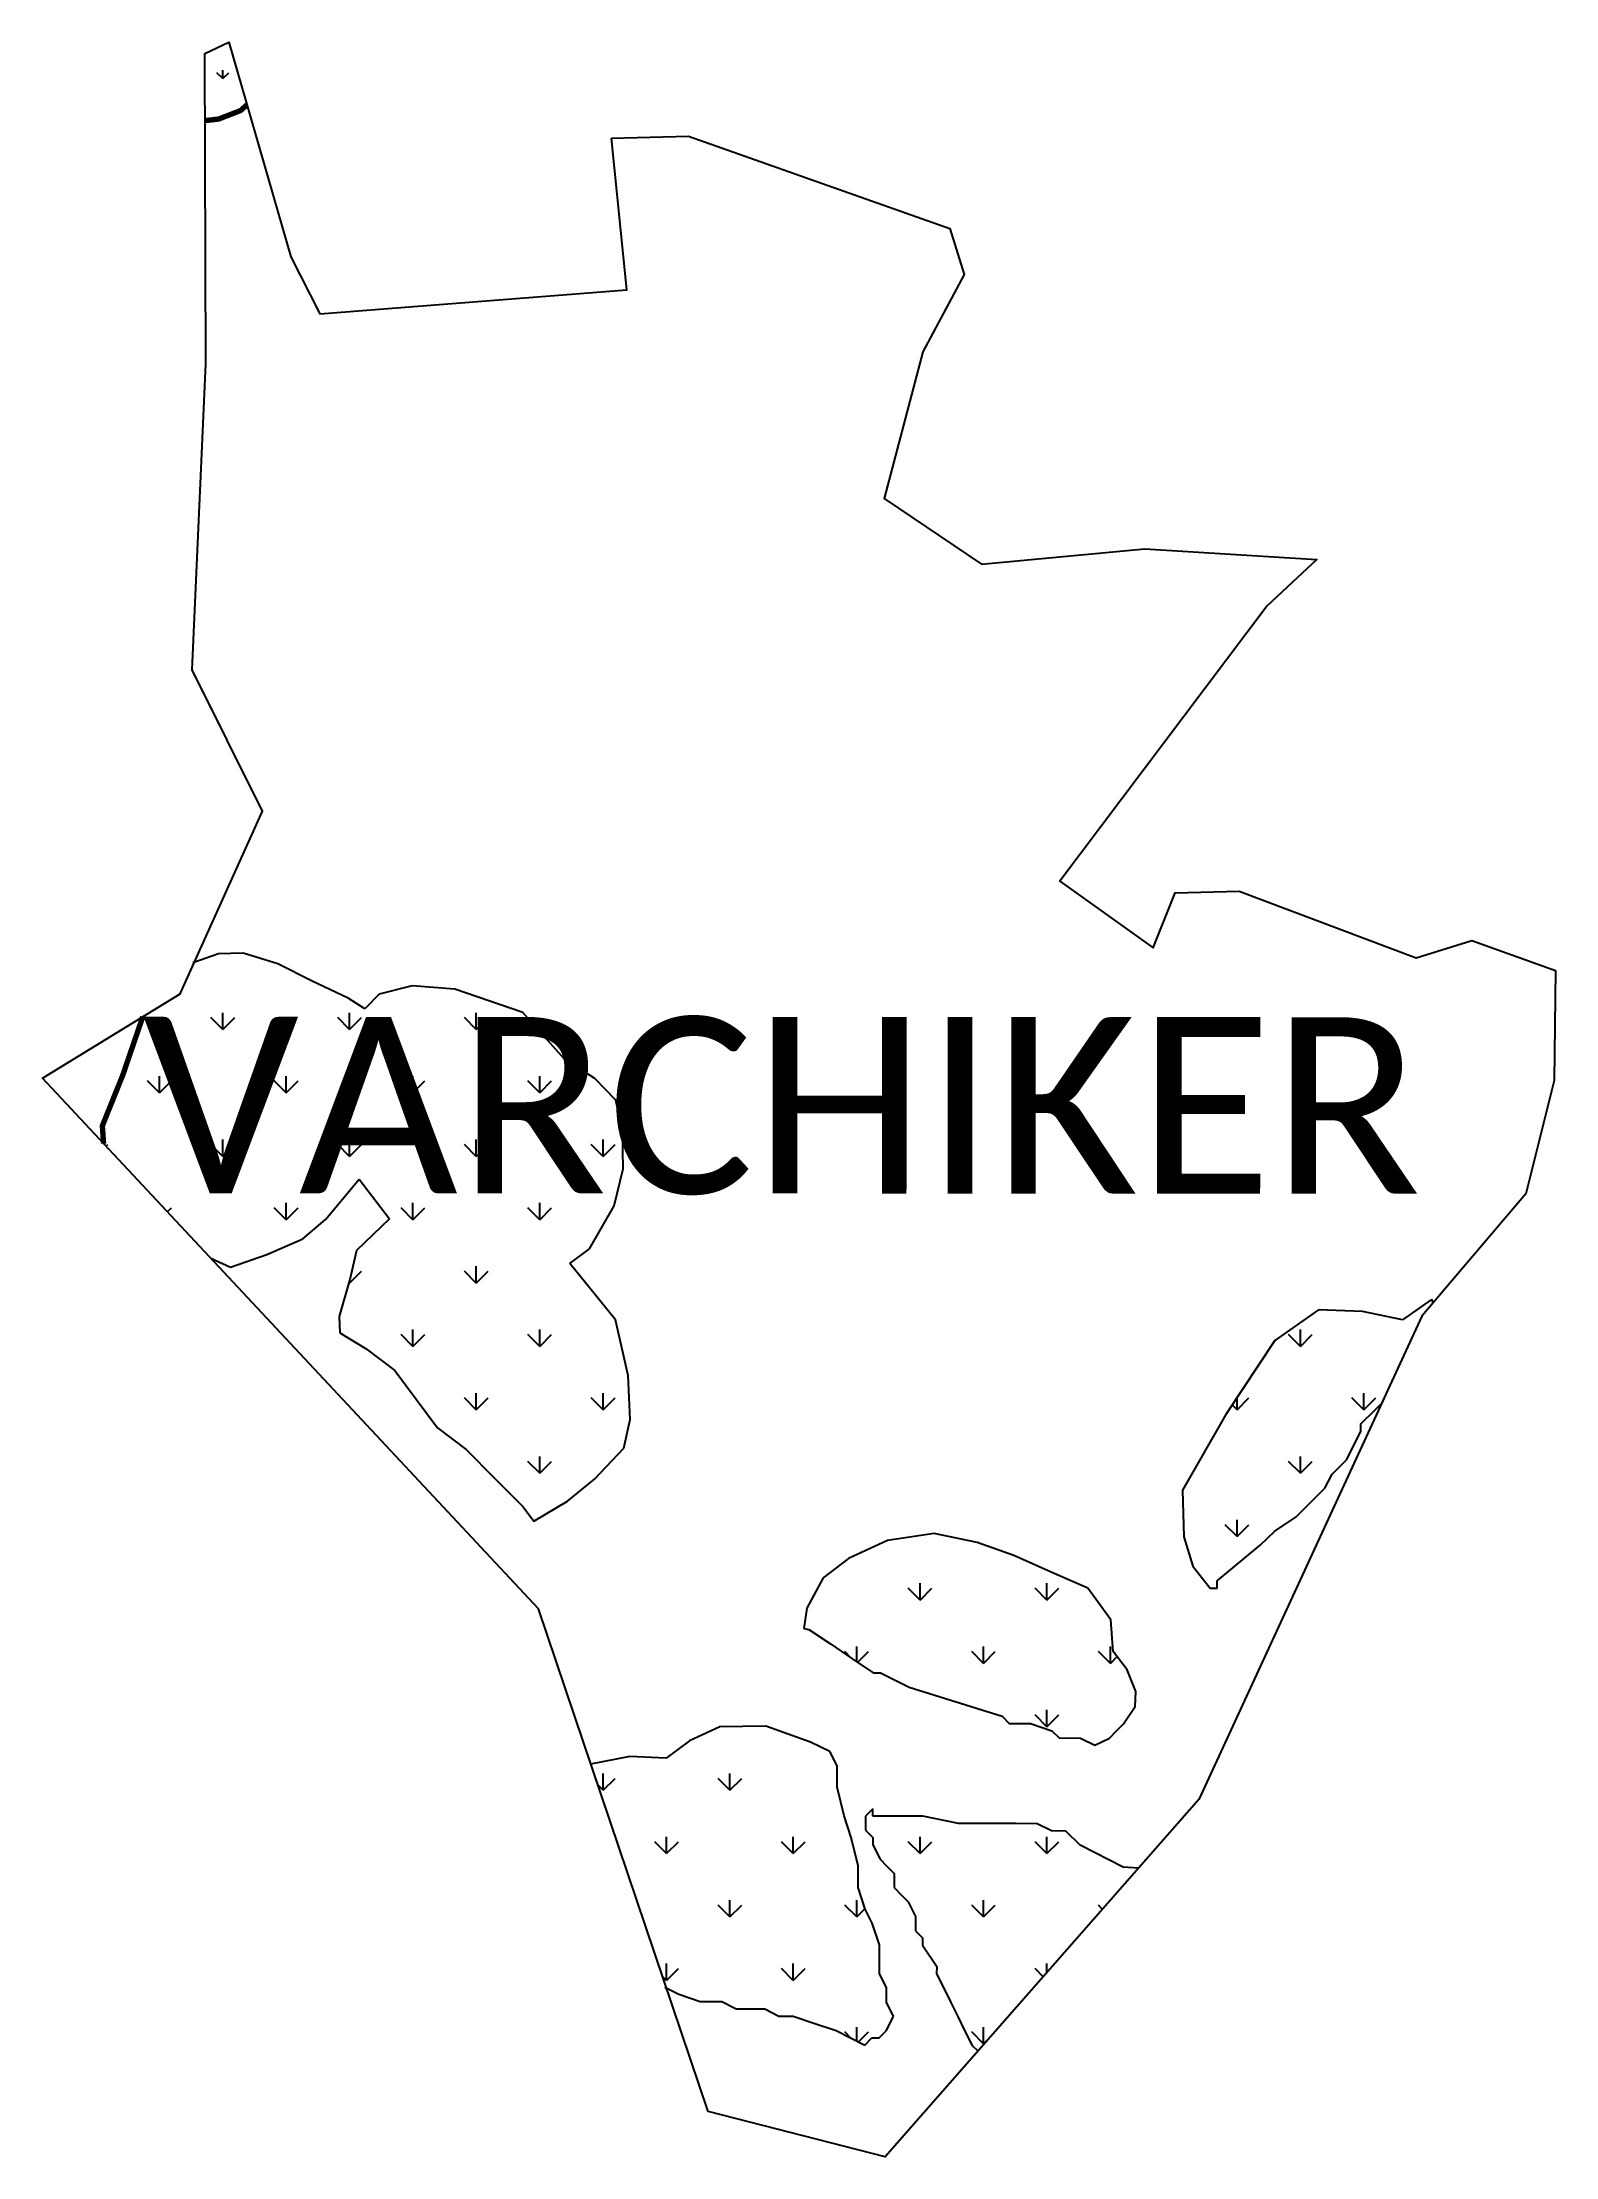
# Model space of a CAD drawing. Header units: metres. Extents: x 357420 to 358277, y 1741998 to 1743196.
import ezdxf

# ---------------------------------------------------------------- set-up
doc = ezdxf.new("R2010")
doc.units = ezdxf.units.M
doc.layers.add('MANGROOVES', color=112, linetype='Continuous')
doc.layers.add('VILLAGE NAME', color=250, linetype='Continuous')

msp = doc.modelspace()

# ---------------------------------------------------------------- hatches: boundary and pattern name
at = {"layer": 'MANGROOVES'}
h = msp.add_hatch(dxfattribs=at)
h.set_pattern_fill('GRASS', color=256)
h.paths.add_polyline_path([(357525.3, 1743196.1), (357511.7, 1743189.8), (357511.9, 1743151.7), (357519.6, 1743152.6), (357532, 1743157.4), (357535.6, 1743160.6)])

# ---------------------------------------------------------------- linework, layer by layer
at = {"color": 3}
for points in [[(357785.8, 1743142.9), (357934, 1743090.6), (357942, 1743064.5), (357918.6, 1743020.6), (357896.7, 1742937.6), (357951.9, 1742900.4), (358044.5, 1742909.1), (358141.8, 1742903), (358113.8, 1742876.8), (357996.2, 1742720.8), (358049.1, 1742683), (358061.6, 1742714.2), (358097.9, 1742715), (358198.2, 1742677.2), (358229.7, 1742687.2), (358277.2, 1742670.1), (358276.3, 1742607.8), (358260.4, 1742543.6), (358201.4, 1742474.2), (358075.1, 1742200.3), (357897.3, 1741997.9), (357796.9, 1742023.5), (357700.8, 1742308.4), (357419.7, 1742609.1), (357497.8, 1742656.9), (357544.4, 1742760.4), (357504.6, 1742840.5), (357512.4, 1743013.9), (357511.7, 1743189.8), (357525.3, 1743196.1), (357560.5, 1743074.6), (357576.9, 1743042.2), (357750.9, 1743055.9), (357742.2, 1743141.7)], [(357742.2, 1743141.7), (357785.8, 1743142.9)]]:
    msp.add_lwpolyline(points, dxfattribs=at)
at = {"layer": 'MANGROOVES'}
for p, q in [((357519.6, 1742679.6), (357505, 1742674.4)), ((357533.5, 1742679.9), (357519.6, 1742679.6)), ((357553.1, 1742673.9), (357533.5, 1742679.9)), ((357572.5, 1742664), (357553.1, 1742673.9)), ((357593, 1742654.4), (357572.5, 1742664)), ((357602.5, 1742648.3), (357593, 1742654.4)), ((357610.5, 1742656.7), (357602.5, 1742648.3)), ((357629.2, 1742661.4), (357610.5, 1742656.7)), ((357653.4, 1742659.5), (357629.2, 1742661.4)), ((357691.9, 1742646.3), (357653.4, 1742659.5)), ((357715.3, 1742620.1), (357691.9, 1742646.3)), ((357732.8, 1742608.9), (357715.3, 1742620.1)), ((357744.7, 1742596.6), (357732.8, 1742608.9)), ((357748.4, 1742578.8), (357744.7, 1742596.6)), ((357748.8, 1742557.8), (357748.4, 1742578.8)), ((357743.7, 1742536.8), (357748.8, 1742557.8)), ((357580.1, 1742529.1), (357599.3, 1742551.9)), ((357599.3, 1742551.9), (357616.5, 1742529.3)), ((357729.8, 1742512.4), (357743.7, 1742536.8)), ((357567.3, 1742518.1), (357580.1, 1742529.1)), ((357616.5, 1742529.3), (357597.7, 1742511.5)), ((357526.4, 1742502), (357546.9, 1742509.2)), ((357546.9, 1742509.2), (357567.3, 1742518.1)), ((357597.7, 1742511.5), (357594.2, 1742495.7)), ((357718.6, 1742504), (357729.8, 1742512.4)), ((357515.1, 1742507.1), (357526.4, 1742502)), ((357744.5, 1742472.1), (357718.6, 1742504)), ((357594.2, 1742495.7), (357587.8, 1742474)), ((357587.8, 1742474), (357588.2, 1742464.8)), ((358142.9, 1742477.9), (358118, 1742460.5)), ((358167.8, 1742476.8), (358142.9, 1742477.9)), ((358190.4, 1742472.2), (358167.8, 1742476.8)), ((358206.9, 1742483.6), (358190.4, 1742472.2)), ((358207.9, 1742481.8), (358206.9, 1742483.6)), ((357588.2, 1742464.8), (357603.2, 1742455.7)), ((357751.6, 1742440.7), (357744.5, 1742472.1)), ((358118, 1742460.5), (358090.4, 1742418.5)), ((357603.2, 1742455.7), (357619.4, 1742443.5)), ((357619.4, 1742443.5), (357631.5, 1742427.2)), ((357752.8, 1742415.7), (357751.6, 1742440.7)), ((357631.5, 1742427.2), (357643.6, 1742411)), ((358175, 1742421.2), (358179.1, 1742425.3)), ((358179.1, 1742425.3), (358179.7, 1742427.1)), ((357749.1, 1742399.5), (357752.8, 1742415.7)), ((358090.4, 1742418.5), (358065.7, 1742375.6)), ((358166.8, 1742409.1), (358166.9, 1742413.2)), ((358166.9, 1742413.2), (358175, 1742421.2)), ((357643.6, 1742411), (357659.8, 1742398.7)), ((358158.7, 1742392.9), (358162.8, 1742401)), ((358162.8, 1742401), (358166.8, 1742409.1)), ((357659.8, 1742398.7), (357676, 1742382.5)), ((357732.5, 1742381.8), (357749.1, 1742399.5)), ((358150.5, 1742384.8), (358158.7, 1742392.9)), ((357676, 1742382.5), (357692.1, 1742366.2)), ((357717.3, 1742369.4), (357732.5, 1742381.8)), ((358138.3, 1742368.6), (358146.5, 1742376.7)), ((358146.5, 1742376.7), (358150.5, 1742384.8)), ((357692.1, 1742366.2), (357698.2, 1742358)), ((357698.2, 1742358), (357717.3, 1742369.4)), ((358065.7, 1742375.6), (358066.6, 1742349.2)), ((358130.2, 1742360.6), (358138.3, 1742368.6)), ((358109.8, 1742344.4), (358118, 1742352.5)), ((358118, 1742352.5), (358130.2, 1742360.6)), ((357898.6, 1742347.2), (357876.5, 1742337)), ((357925.1, 1742351), (357898.6, 1742347.2)), ((357949.4, 1742345.9), (357925.1, 1742351)), ((357970.2, 1742338.6), (357949.4, 1742345.9)), ((358066.6, 1742349.2), (358071.7, 1742332.5)), ((358085.4, 1742324.2), (358109.8, 1742344.4)), ((357876.5, 1742337), (357862.2, 1742326)), ((357993, 1742328.5), (357970.2, 1742338.6)), ((358012.1, 1742320.2), (357993, 1742328.5)), ((358071.7, 1742332.5), (358081.4, 1742320.2)), ((357862.2, 1742326), (357852.8, 1742308.7)), ((358025.1, 1742302.1), (358012.1, 1742320.2)), ((358081.4, 1742320.2), (358085.4, 1742320.1)), ((358085.4, 1742320.1), (358085.4, 1742324.2)), ((357852.8, 1742308.7), (357851.1, 1742297.3)), ((357851.1, 1742297.3), (357854.1, 1742296.6)), ((357854.1, 1742296.6), (357866.3, 1742288.5)), ((358026.5, 1742284.2), (358025.1, 1742302.1)), ((357866.3, 1742288.5), (357878.4, 1742280.3)), ((358034.4, 1742273.9), (358026.5, 1742284.2)), ((357878.4, 1742280.3), (357890.5, 1742272.2)), ((357890.5, 1742272.2), (357894.6, 1742272.1)), ((357894.6, 1742272.1), (357910.8, 1742264)), ((358039.4, 1742261.6), (358034.4, 1742273.9)), ((357910.8, 1742264), (357963.5, 1742247.6)), ((358039, 1742253.1), (358039.4, 1742261.6)), ((357963.5, 1742247.6), (357967.5, 1742243.5)), ((358032.4, 1742243.3), (358039, 1742253.1)), ((357786.4, 1742233.6), (357773.1, 1742223.8)), ((357803.6, 1742241.6), (357786.4, 1742233.6)), ((357829.7, 1742241.9), (357803.6, 1742241.6)), ((357854.9, 1742232.9), (357829.7, 1742241.9)), ((357866, 1742227.6), (357854.9, 1742232.9)), ((357967.5, 1742243.5), (357979.7, 1742243.4)), ((357979.7, 1742243.4), (357991.8, 1742239.3)), ((357991.8, 1742239.3), (357995.9, 1742235.3)), ((357995.9, 1742235.3), (358008, 1742235.2)), ((358008, 1742235.2), (358016.1, 1742231.1)), ((358016.1, 1742231.1), (358024.3, 1742235.2)), ((358024.3, 1742235.2), (358028.3, 1742239.2)), ((358028.3, 1742239.2), (358032.4, 1742243.3)), ((357752.6, 1742224.7), (357730.4, 1742220.3)), ((357773.1, 1742223.8), (357752.6, 1742224.7)), ((357870.1, 1742219.5), (357866, 1742227.6)), ((357870, 1742207.3), (357870.1, 1742219.5)), ((357874, 1742191.1), (357870, 1742207.3)), ((357878, 1742178.9), (357874, 1742191.1)), ((357890.3, 1742195.1), (357886.2, 1742191)), ((357886.2, 1742191), (357886.2, 1742187)), ((357886.2, 1742187), (357886.2, 1742182.9)), ((357890.3, 1742191), (357890.3, 1742195.1)), ((357902.4, 1742191), (357890.3, 1742191)), ((357918.6, 1742190.9), (357902.4, 1742191)), ((357938.9, 1742186.8), (357918.6, 1742190.9)), ((357955.1, 1742186.7), (357938.9, 1742186.8)), ((357971.4, 1742186.7), (357955.1, 1742186.7)), ((357983.5, 1742186.6), (357971.4, 1742186.7)), ((357991.6, 1742182.6), (357983.5, 1742186.6)), ((357882, 1742162.7), (357878, 1742178.9)), ((357886.2, 1742182.9), (357890.2, 1742178.9)), ((357890.2, 1742178.9), (357890.2, 1742174.8)), ((357890.2, 1742174.8), (357894.2, 1742166.7)), ((357999.7, 1742182.5), (357991.6, 1742182.6)), ((358007.8, 1742174.4), (357999.7, 1742182.5)), ((358015.9, 1742170.3), (358007.8, 1742174.4)), ((357882, 1742150.5), (357882, 1742162.7)), ((357894.2, 1742166.7), (357898.3, 1742162.6)), ((357898.3, 1742162.6), (357902.3, 1742158.5)), ((358024, 1742166.2), (358015.9, 1742170.3)), ((358032.1, 1742162.1), (358024, 1742166.2)), ((358040.9, 1742161.4), (358032.1, 1742162.1)), ((357886, 1742138.3), (357882, 1742150.5)), ((357902.3, 1742158.5), (357902.3, 1742150.4)), ((357902.3, 1742150.4), (357906.3, 1742146.3)), ((357890, 1742130.2), (357886, 1742138.3)), ((357906.3, 1742146.3), (357910.4, 1742142.3)), ((357910.4, 1742142.3), (357914.4, 1742134.1)), ((357894, 1742118), (357890, 1742130.2)), ((357914.4, 1742134.1), (357914.4, 1742130.1)), ((357914.4, 1742130.1), (357914.4, 1742126)), ((357914.4, 1742126), (357918.4, 1742122)), ((357894, 1742101.8), (357894, 1742118)), ((357918.4, 1742122), (357918.4, 1742117.9)), ((357918.4, 1742117.9), (357926.5, 1742105.7)), ((357898, 1742093.6), (357894, 1742101.8)), ((357926.5, 1742105.7), (357926.4, 1742101.6)), ((357926.4, 1742101.6), (357930.5, 1742093.5)), ((357772.4, 1742094), (357780.4, 1742090)), ((357780.4, 1742090), (357792.5, 1742085.9)), ((357898, 1742085.5), (357898, 1742093.6)), ((357930.5, 1742093.5), (357934.5, 1742085.4)), ((357792.5, 1742085.9), (357804.7, 1742085.9)), ((357804.7, 1742085.9), (357812.8, 1742081.8)), ((357812.8, 1742081.8), (357820.9, 1742081.7)), ((357820.9, 1742081.7), (357829, 1742081.7)), ((357829, 1742081.7), (357837.1, 1742077.6)), ((357837.1, 1742077.6), (357845.2, 1742077.6)), ((357845.2, 1742077.6), (357857.4, 1742073.5)), ((357897.9, 1742069.3), (357902, 1742077.4)), ((357902, 1742077.4), (357898, 1742085.5)), ((357934.5, 1742085.4), (357938.5, 1742077.3)), ((357938.5, 1742077.3), (357942.5, 1742069.1)), ((357857.4, 1742073.5), (357869.5, 1742069.4)), ((357869.5, 1742069.4), (357877.6, 1742065.3)), ((357877.6, 1742065.3), (357885.7, 1742061.2)), ((357885.7, 1742061.2), (357889.8, 1742065.3)), ((357889.8, 1742065.3), (357893.9, 1742065.3)), ((357893.9, 1742065.3), (357897.9, 1742069.3)), ((357942.5, 1742069.1), (357946.6, 1742061)), ((357946.6, 1742061), (357949.9, 1742057.7))]:
    msp.add_line(p, q, dxfattribs=at)
at = {"layer": 'MANGROOVES', "linetype": 'Continuous'}
for p, q in [((357522, 1742636.7), (357515.2, 1742643.4)), ((357522, 1742636.7), (357522, 1742646.2)), ((357522, 1742636.7), (357528.7, 1742643.4)), ((357593.8, 1742636.7), (357587.1, 1742643.4)), ((357593.8, 1742636.7), (357593.8, 1742646.2)), ((357593.8, 1742636.7), (357600.5, 1742643.4)), ((357665.6, 1742636.7), (357658.9, 1742643.4)), ((357665.6, 1742636.7), (357665.6, 1742646.2)), ((357665.6, 1742636.7), (357672.4, 1742643.4)), ((357486, 1742600.7), (357479.3, 1742607.5)), ((357486, 1742600.7), (357486, 1742610.3)), ((357486, 1742600.7), (357492.8, 1742607.5)), ((357557.9, 1742600.7), (357551.1, 1742607.5)), ((357557.9, 1742600.7), (357557.9, 1742610.3)), ((357557.9, 1742600.7), (357564.6, 1742607.5)), ((357629.7, 1742600.7), (357623, 1742607.5)), ((357629.7, 1742600.7), (357629.7, 1742610.3)), ((357629.7, 1742600.7), (357636.5, 1742607.5)), ((357701.6, 1742600.7), (357694.8, 1742607.5)), ((357701.6, 1742600.7), (357701.6, 1742610.3)), ((357701.6, 1742600.7), (357708.3, 1742607.5)), ((357455.8, 1742570.5), (357456.8, 1742571.6)), ((357522, 1742564.8), (357515.2, 1742571.6)), ((357522, 1742564.8), (357522, 1742574.3)), ((357522, 1742564.8), (357528.7, 1742571.6)), ((357593.8, 1742564.8), (357587.1, 1742571.6)), ((357593.8, 1742564.8), (357593.8, 1742574.3)), ((357593.8, 1742564.8), (357600.5, 1742571.6)), ((357665.6, 1742564.8), (357658.9, 1742571.6)), ((357665.6, 1742564.8), (357665.6, 1742574.3)), ((357665.6, 1742564.8), (357672.4, 1742571.6)), ((357737.5, 1742564.8), (357730.7, 1742571.6)), ((357737.5, 1742564.8), (357737.5, 1742574.3)), ((357737.5, 1742564.8), (357744.2, 1742571.6)), ((357486, 1742538.1), (357486, 1742538.4)), ((357490.5, 1742533.4), (357492.8, 1742535.6)), ((357557.9, 1742528.9), (357551.1, 1742535.6)), ((357557.9, 1742528.9), (357557.9, 1742538.4)), ((357557.9, 1742528.9), (357564.6, 1742535.6)), ((357629.7, 1742528.9), (357623, 1742535.6)), ((357629.7, 1742528.9), (357629.7, 1742538.4)), ((357629.7, 1742528.9), (357636.5, 1742535.6)), ((357701.6, 1742528.9), (357694.8, 1742535.6)), ((357701.6, 1742528.9), (357701.6, 1742538.4)), ((357701.6, 1742528.9), (357708.3, 1742535.6)), ((357593.8, 1742493), (357600.5, 1742499.7)), ((357665.6, 1742493), (357658.9, 1742499.7)), ((357665.6, 1742493), (357665.6, 1742502.5)), ((357665.6, 1742493), (357672.4, 1742499.7)), ((357593.8, 1742493), (357593.5, 1742493.3)), ((357593.8, 1742493), (357593.8, 1742494.3)), ((357629.7, 1742457.1), (357623, 1742463.8)), ((357629.7, 1742457.1), (357629.7, 1742466.6)), ((357629.7, 1742457.1), (357636.5, 1742463.8)), ((357701.6, 1742457.1), (357694.8, 1742463.8)), ((357701.6, 1742457.1), (357701.6, 1742466.6)), ((357701.6, 1742457.1), (357708.3, 1742463.8)), ((358132.6, 1742457.1), (358125.9, 1742463.8)), ((358132.6, 1742457.1), (358132.6, 1742466.6)), ((358132.6, 1742457.1), (358139.3, 1742463.8)), ((357665.6, 1742421.1), (357658.9, 1742427.9)), ((357665.6, 1742421.1), (357665.6, 1742430.7)), ((357665.6, 1742421.1), (357672.4, 1742427.9)), ((357737.5, 1742421.1), (357730.7, 1742427.9)), ((357737.5, 1742421.1), (357737.5, 1742430.7)), ((357737.5, 1742421.1), (357744.2, 1742427.9)), ((358096.7, 1742421.1), (358096.7, 1742428)), ((358096.7, 1742421.1), (358103.4, 1742427.9)), ((358168.5, 1742421.1), (358161.8, 1742427.9)), ((358168.5, 1742421.1), (358168.5, 1742430.7)), ((358168.5, 1742421.1), (358175.3, 1742427.9)), ((358096.7, 1742421.1), (358094, 1742423.9)), ((357701.6, 1742385.2), (357694.8, 1742391.9)), ((357701.6, 1742385.2), (357701.6, 1742394.7)), ((357701.6, 1742385.2), (357708.3, 1742391.9)), ((358132.6, 1742385.2), (358125.9, 1742391.9)), ((358132.6, 1742385.2), (358132.6, 1742394.7)), ((358132.6, 1742385.2), (358139.3, 1742391.9)), ((358096.7, 1742349.3), (358090, 1742356)), ((358096.7, 1742349.3), (358096.7, 1742358.8)), ((358096.7, 1742349.3), (358103.4, 1742356)), ((357917.1, 1742313.4), (357910.4, 1742320.1)), ((357917.1, 1742313.4), (357917.1, 1742322.9)), ((357917.1, 1742313.4), (357923.8, 1742320.1)), ((357988.9, 1742313.4), (357982.2, 1742320.1)), ((357988.9, 1742313.4), (357988.9, 1742322.9)), ((357988.9, 1742313.4), (357995.7, 1742320.1)), ((357878.1, 1742280.5), (357874.4, 1742284.2)), ((357881.2, 1742278.5), (357881.2, 1742287)), ((357881.8, 1742278.1), (357887.9, 1742284.2)), ((357953, 1742277.5), (357946.3, 1742284.2)), ((357953, 1742277.5), (357953, 1742287)), ((357953, 1742277.5), (357959.7, 1742284.2)), ((358024.9, 1742277.5), (358018.1, 1742284.2)), ((358024.9, 1742277.5), (358024.9, 1742287)), ((358024.9, 1742277.5), (358028.7, 1742281.3)), ((357988.9, 1742241.5), (357982.2, 1742248.3)), ((357988.9, 1742241.5), (357988.9, 1742251.1)), ((357988.9, 1742241.5), (357995.7, 1742248.3)), ((357737.5, 1742205.6), (357734.4, 1742208.7)), ((357737.5, 1742205.6), (357737.5, 1742215.1)), ((357737.5, 1742205.6), (357744.2, 1742212.3)), ((357809.3, 1742205.6), (357802.6, 1742212.3)), ((357809.3, 1742205.6), (357809.3, 1742215.1)), ((357809.3, 1742205.6), (357816.1, 1742212.3)), ((357773.4, 1742169.7), (357766.7, 1742176.4)), ((357773.4, 1742169.7), (357773.4, 1742179.2)), ((357773.4, 1742169.7), (357780.1, 1742176.4)), ((357845.2, 1742169.7), (357838.5, 1742176.4)), ((357845.2, 1742169.7), (357845.2, 1742179.2)), ((357845.2, 1742169.7), (357852, 1742176.4)), ((357917.1, 1742169.7), (357910.4, 1742176.4)), ((357917.1, 1742169.7), (357917.1, 1742179.2)), ((357917.1, 1742169.7), (357923.8, 1742176.4)), ((357988.9, 1742169.7), (357982.2, 1742176.4)), ((357988.9, 1742169.7), (357988.9, 1742179.2)), ((357988.9, 1742169.7), (357995.7, 1742176.4)), ((357809.3, 1742133.8), (357802.6, 1742140.5)), ((357809.3, 1742133.8), (357809.3, 1742143.3)), ((357809.3, 1742133.8), (357816.1, 1742140.5)), ((357881.2, 1742133.8), (357874.4, 1742140.5)), ((357881.2, 1742133.8), (357881.2, 1742143.3)), ((357881.2, 1742133.8), (357885.9, 1742138.5)), ((357953, 1742133.8), (357946.3, 1742140.5)), ((357953, 1742133.8), (357953, 1742143.3)), ((357953, 1742133.8), (357959.7, 1742140.5)), ((358020.5, 1742138.1), (358018.1, 1742140.5)), ((358024.9, 1742143.1), (358024.9, 1742143.3)), ((357773.4, 1742097.8), (357773.4, 1742107.4)), ((357773.4, 1742097.8), (357780.1, 1742104.6)), ((357845.2, 1742097.8), (357838.5, 1742104.6)), ((357845.2, 1742097.8), (357845.2, 1742107.4)), ((357845.2, 1742097.8), (357852, 1742104.6)), ((357986.9, 1742099.9), (357982.2, 1742104.6)), ((357988.9, 1742102.2), (357988.9, 1742107.4)), ((357773.4, 1742097.8), (357771, 1742100.3)), ((357877.9, 1742065.2), (357874.4, 1742068.7)), ((357881.2, 1742063.5), (357881.2, 1742071.4)), ((357882.2, 1742063), (357887.9, 1742068.7)), ((357953, 1742061.9), (357946.3, 1742068.7)), ((357953, 1742061.9), (357953, 1742071.4)), ((357953, 1742061.9), (357957.5, 1742066.4))]:
    msp.add_line(p, q, dxfattribs=at)
at = {"layer": 'MANGROOVES', "const_width": 3.04, "flags": 128}
for points in [[(357535.6, 1743160.6), (357532, 1743157.4), (357519.6, 1743152.6), (357511.9, 1743151.7)], [(357476.6, 1742643.9), (357465.3, 1742610.9), (357453.7, 1742582.1), (357454.4, 1742572)]]:
    msp.add_lwpolyline(points, dxfattribs=at)

# ---------------------------------------------------------------- texts
at = {"layer": 'VILLAGE NAME', "insert": (357476.6, 1742643.9), "char_height": 100, "attachment_point": 1, "rotation": 359.9793}
msp.add_mtext_dynamic_manual_height_columns('{\\fCalibri|b0|i0|c0|p34;VARCHIKER}', width=1418, gutter_width=718.5, heights=[0], dxfattribs=at)

doc.saveas('drawing.dxf')
